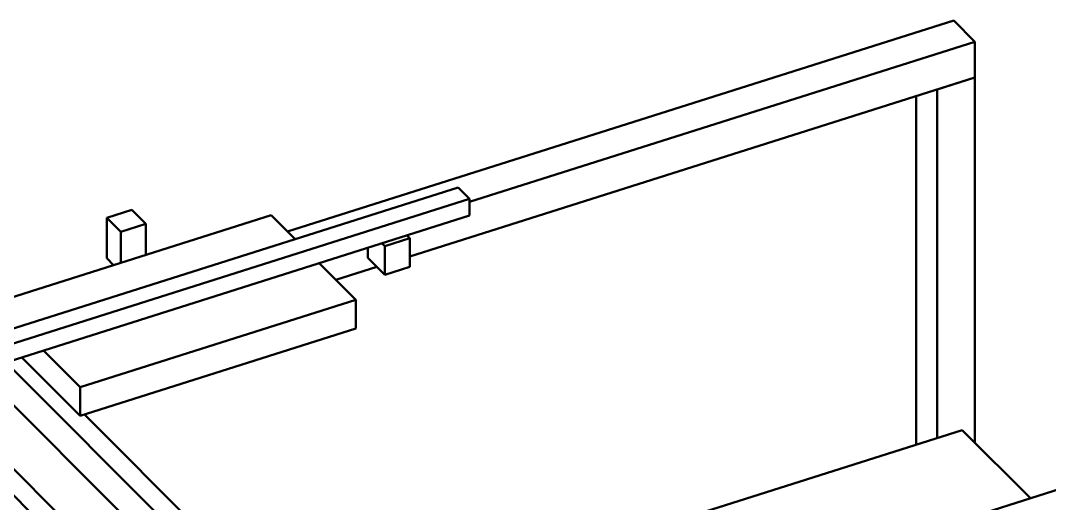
# Model space of a CAD drawing. Header units: millimetres. Extents: x 0 to 1800, y -680 to 297.
# Drawn here: x 297.7 to 362.3, y 121.7 to 152 of the extents above; entities that cross this region are included whole.
import ezdxf

# ---------------------------------------------------------------- set-up
doc = ezdxf.new("R2010")
doc.units = ezdxf.units.MM
doc.layers.add('OUTLINE', color=7, linetype='Continuous', lineweight=50)

# ---------------------------------------------------------------- blocks, each defined once
blk = doc.blocks.new('D-01_R03_1of1')
at = {"layer": 'OUTLINE'}
for p, q in [((314.47487, 138.76812), (356.26972, 152)), ((357.59714, 150.6718), (356.26972, 152)), ((325.89132, 140.63401), (357.59714, 150.6718)), ((357.59714, 148.43378), (357.59714, 150.6718)), ((322.1352, 137.20683), (357.59714, 148.43378)), ((355.23727, 147.68666), (357.59714, 148.43378)), ((357.59714, 125.53551), (357.59714, 148.43378)), ((353.90985, 125.41074), (353.90985, 147.26641)), ((355.23727, 125.83099), (355.23727, 147.68666)), ((288.99871, 130.07547), (325.18336, 141.53122)), ((325.89132, 140.82284), (325.18336, 141.53122)), ((289.70667, 129.3671), (325.89132, 140.82284)), ((325.89132, 139.77843), (325.89132, 140.82284)), ((303.11859, 139.6372), (304.69184, 140.13528)), ((305.57679, 139.24981), (304.69184, 140.13528)), ((289.70667, 128.32269), (325.89132, 139.77843)), ((296.13732, 134.32174), (313.44302, 139.80057)), ((304.00354, 138.75173), (303.11859, 139.6372)), ((303.11859, 137.10078), (303.11859, 139.6372)), ((314.95097, 138.29173), (313.44302, 139.80057)), ((304.00354, 138.75173), (305.57679, 139.24981)), ((305.57679, 137.31019), (305.57679, 139.24981)), ((304.00354, 136.81212), (304.00354, 138.75173)), ((320.56196, 137.85808), (322.1352, 138.35615)), ((322.1352, 138.35615), (321.95821, 138.53324)), ((322.1352, 136.56573), (322.1352, 138.35615)), ((319.50001, 137.13022), (319.50001, 137.755)), ((320.56196, 137.85808), (320.38497, 138.03517)), ((320.56196, 136.06766), (320.56196, 137.85808)), ((303.55045, 136.66867), (303.11859, 137.10078)), ((320.56196, 136.06766), (319.50001, 137.13022)), ((318.75272, 134.48776), (316.45185, 136.78998)), ((317.5014, 135.73981), (320.07523, 136.55467)), ((320.56196, 136.06766), (322.1352, 136.56573)), ((301.44702, 129.00893), (318.75272, 134.48776)), ((318.75272, 132.69734), (318.75272, 134.48776)), ((301.44702, 127.21851), (318.75272, 132.69734)), ((301.44702, 129.00893), (299.14615, 131.31114)), ((318.48396, 108.87991), (296.80621, 130.57034)), ((301.44702, 127.21851), (297.78686, 130.88081)), ((304.26944, 120.86472), (295.54735, 129.59191)), ((312.50563, 106.98722), (290.82787, 128.67765)), ((313.76422, 107.38568), (292.08647, 129.07611)), ((301.44702, 127.21851), (301.44702, 129.00893)), ((319.74256, 108.96365), (380.16338, 128.09236)), ((319.74256, 109.27837), (301.72496, 127.3065)), ((335.53532, 119.59352), (356.8056, 126.32751)), ((361.07991, 122.0507), (356.8056, 126.32751))]:
    blk.add_line(p, q, dxfattribs=at)

msp = doc.modelspace()

# ---------------------------------------------------------------- block references
msp.add_blockref('D-01_R03_1of1', (0, 0))

doc.saveas('drawing.dxf')
